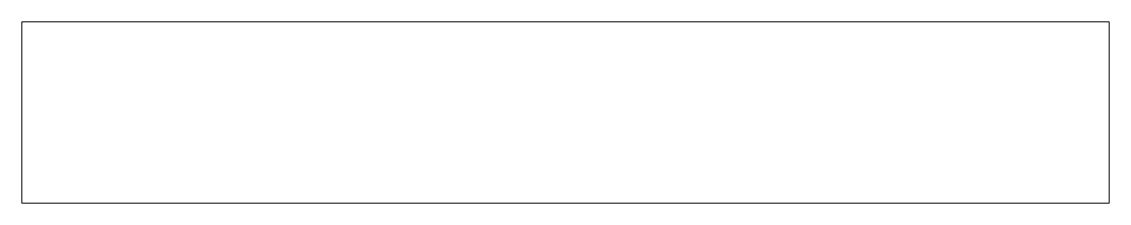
# Model space of a CAD drawing. Header units: inches. Extents: x -3354 to -3, y -8 to 1149.
# Drawn here: x -1581.42 to -1569.42, y 94.68 to 96.68 of the extents above; entities that cross this region are included whole.
import ezdxf

# ---------------------------------------------------------------- set-up
doc = ezdxf.new("R2010")
doc.units = ezdxf.units.IN
doc.header["$MEASUREMENT"] = 0
doc.layers.add('M-EQPM', color=50, linetype='Continuous', lineweight=13)

# ---------------------------------------------------------------- blocks, each defined once
blk = doc.blocks.new('WALL MOUNTED PANEL - WALL MOUNTED PANEL-756221-01 - Lower Parking Level')
at = {"layer": 'M-EQPM', "color": 181, "transparency": 33554496}
mesh = blk.add_polyface(dxfattribs=at)
corners = [(-6, -2, 12), (6, -2, 12), (6, 0, 12), (-6, 0, 12)]
mesh.append_faces([[corners[k] for k in face] for face in [(0, 1, 2, 3)]], dxfattribs={"color": 181})
mesh = blk.add_polyface(dxfattribs=at)
corners = [(6, 0), (6, -2), (-6, -2), (-6, 0)]
mesh.append_faces([[corners[k] for k in face] for face in [(0, 1, 2, 3)]], dxfattribs={"color": 181})
mesh = blk.add_polyface(dxfattribs=at)
corners = [(-6, 0, 12), (-6, 0), (-6, -2), (-6, -2, 12)]
mesh.append_faces([[corners[k] for k in face] for face in [(0, 1, 2, 3)]], dxfattribs={"color": 181})
mesh = blk.add_polyface(dxfattribs=at)
corners = [(6, 0, 12), (6, 0), (-6, 0), (-6, 0, 12)]
mesh.append_faces([[corners[k] for k in face] for face in [(0, 1, 2, 3)]], dxfattribs={"color": 181})
mesh = blk.add_polyface(dxfattribs=at)
corners = [(6, -2, 12), (6, -2), (6, 0), (6, 0, 12)]
mesh.append_faces([[corners[k] for k in face] for face in [(0, 1, 2, 3)]], dxfattribs={"color": 181})
mesh = blk.add_polyface(dxfattribs=at)
corners = [(-6, -2, 12), (-6, -2), (6, -2), (6, -2, 12)]
mesh.append_faces([[corners[k] for k in face] for face in [(0, 1, 2, 3)]], dxfattribs={"color": 181})

msp = doc.modelspace()

# ---------------------------------------------------------------- block references
at = {"layer": 'M-EQPM', "color": 181, "transparency": 33554496}
msp.add_blockref('WALL MOUNTED PANEL - WALL MOUNTED PANEL-756221-01 - Lower Parking Level', (-1575.416, 96.679, 428.75), dxfattribs=at)

doc.saveas('drawing.dxf')
